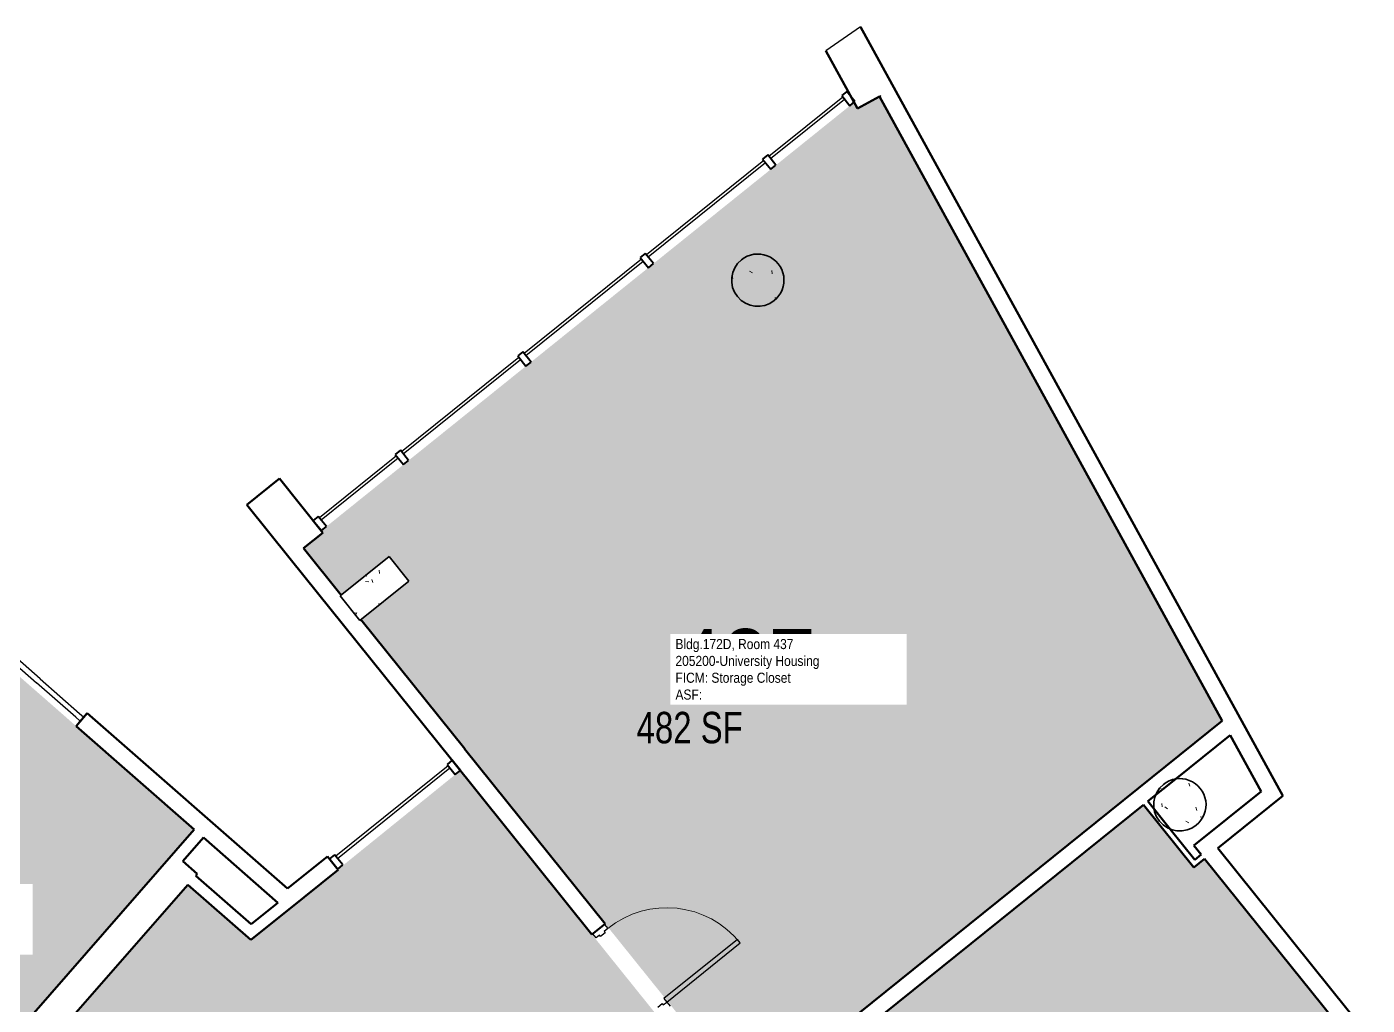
# Model space of a CAD drawing. Header units: inches. Extents: x 69237155 to 69239788, y 27657308 to 27659623.
# Drawn here: x 69238487 to 69238999, y 27658614 to 27658987 of the extents above; entities that cross this region are included whole.
import ezdxf
from ezdxf.enums import TextEntityAlignment as Align

# ---------------------------------------------------------------- set-up
doc = ezdxf.new("R2010")
doc.units = ezdxf.units.IN
doc.header["$LTSCALE"] = 100
doc.header["$MEASUREMENT"] = 0
for name, color, linetype in [('A-COLS', 5, 'CONTINUOUS'), ('A-DOOR', 2, 'CONTINUOUS'), ('A-GLAZ', 1, 'CONTINUOUS'), ('A-IDEN-RNUM', 7, 'CONTINUOUS'), ('A-IDEN-SNUM', 4, 'CONTINUOUS'), ('A-IDEN-VNUM', 4, 'CONTINUOUS'), ('A-WALL', 5, 'CONTINUOUS'), ('AREA-TEXT', 3, 'CONTINUOUS'), ('Rooms-Category-Color', 7, 'CONTINUOUS'), ('Rooms-College-Color', 7, 'CONTINUOUS'), ('Rooms-Department-Color', 7, 'CONTINUOUS'), ('Rooms-Division-Color', 7, 'CONTINUOUS'), ('Rooms-Information', 7, 'CONTINUOUS')]:
    doc.layers.add(name, color=color, linetype=linetype)
doc.styles.add('CP_AREA', font='arial.ttf', dxfattribs={"height": 15})
doc.styles.add('CP_ROOMSNUMBER', font='arial.ttf', dxfattribs={"height": 1})
doc.styles.add('CP_ROOMVNUMBER', font='arial.ttf', dxfattribs={"width": 0.85, "height": 0.075})

msp = doc.modelspace()

# ---------------------------------------------------------------- hatches: boundary and pattern name
at = {"layer": 'A-COLS', "lineweight": 5}
h = msp.add_hatch(dxfattribs=at)
h.set_pattern_fill('FP_4', color=256, angle=-51.2071, style=0, pattern_type=2)
h.set_pattern_definition([(8.793, (69237985.664, 27658391.619), (19.1337, -19.9577), [2.88, -31.68]), (313.793, (69237985.664, 27658391.62), (15.0201, 25.2405), [2.304, -25.344]), (59.244, (69237987.257, 27658389.955), (34.1539, 5.28216), [2.448, -26.924]), (4.977, (69237990.723, 27658397.397), (26.6445, -31.7803), [4.32, -47.52]), (55.429, (69237992.943, 27658394.748), (51.6444, 4.4977), [3.671, -40.386]), (309.977, (69237990.723, 27658397.397), (51.6445, 4.4976), [3.456, -38.016]), (339.793, (69237992.347, 27658393.423), (7.059, -26.7316), [2.88, -31.68]), (284.793, (69237992.347, 27658393.423), (25.3737, 14.7939), [2.304, -25.344]), (30.244, (69237992.935, 27658391.195), (32.4325, -11.93826), [2.448, -26.924]), (356.2929, (69237985.664, 27658391.619), (8.77226, 9.3093), [1.267, -23.77, 1.267, -24.461, -25.44]), (356.2929, (69237985.664, 27658391.619), (8.77226, 9.3093), [-50.765, 1.267, -24.173]), (326.2929, (69237985.664, 27658391.619), (17.57708, 4.7394), [1.267, -13.402, 1.267, -23.194, -9.696]), (326.2929, (69237985.664, 27658391.619), (17.57708, 4.7394), [-39.13, 1.267, -8.429]), (286.2929, (69237979.221, 27658397.26), (14.85184, -14.15585), [1.267, -8.333, 1.267, -28.685, -39.744]), (286.2929, (69237979.221, 27658397.26), (14.85184, -14.15585), [-39.552, 1.267, -38.477]), (276.293, (69237976.332, 27658399.79), (19.3809, -11.8611), [1.267, -11.213, 1.267, -18.624, -28.224]), (276.293, (69237976.332, 27658399.79), (19.3809, -11.8611), [-32.371, 1.267, -26.957])])
h.paths.add_polyline_path([(69238758.76, 27658883.61), (69238760.38, 27658882.29), (69238762.23, 27658881.33), (69238764.25, 27658880.78), (69238766.34, 27658880.66), (69238768.41, 27658880.98), (69238770.36, 27658881.73), (69238772.12, 27658882.86), (69238773.6, 27658884.33), (69238774.75, 27658886.08), (69238775.5, 27658888.03), (69238775.84, 27658890.09), (69238775.73, 27658892.18), (69238775.2, 27658894.2), (69238774.26, 27658896.07), (69238772.95, 27658897.7), (69238771.33, 27658899.02), (69238769.47, 27658899.98), (69238767.45, 27658900.52), (69238765.36, 27658900.64), (69238763.3, 27658900.32), (69238761.34, 27658899.58), (69238759.59, 27658898.45), (69238758.1, 27658896.97), (69238756.96, 27658895.22), (69238756.2, 27658893.28), (69238755.87, 27658891.21), (69238755.97, 27658889.12), (69238756.5, 27658887.1), (69238757.45, 27658885.24)], flags=0)
h = msp.add_hatch(dxfattribs=at)
h.set_pattern_fill('FP_3', color=256, angle=-51.2071, style=0, pattern_type=2)
h.set_pattern_definition([(8.793, (69237985.663, 27658391.618), (19.1337, -19.9577), [2.88, -31.68]), (313.793, (69237985.663, 27658391.618), (15.0201, 25.2405), [2.304, -25.344]), (59.244, (69237987.258, 27658389.955), (34.1539, 5.2822), [2.448, -26.924]), (4.977, (69237990.722, 27658397.396), (26.6445, -31.7803), [4.32, -47.52]), (55.429, (69237992.943, 27658394.748), (51.6444, 4.4977), [3.671, -40.386]), (309.977, (69237990.72, 27658397.396), (51.6445, 4.4976), [3.456, -38.016]), (339.793, (69237992.347, 27658393.421), (7.059, -26.7316), [2.88, -31.68]), (284.793, (69237992.347, 27658393.421), (25.3737, 14.7939), [2.304, -25.344]), (30.244, (69237992.935, 27658391.194), (32.4325, -11.9383), [2.448, -26.924]), (356.2929, (69237985.663, 27658391.618), (8.77226, 9.3093), [1.267, -23.77, 1.267, -24.461, -25.44]), (356.2929, (69237985.663, 27658391.618), (8.77226, 9.3093), [-50.765, 1.267, -24.173]), (326.293, (69237985.663, 27658391.618), (17.57708, 4.7394), [1.267, -13.402, 1.267, -23.194, -9.696]), (326.293, (69237985.663, 27658391.618), (17.57708, 4.7394), [-39.13, 1.267, -8.429]), (286.2929, (69237979.221, 27658397.26), (14.85184, -14.15585), [1.267, -8.333, 1.267, -28.685, -39.744]), (286.2929, (69237979.221, 27658397.26), (14.85184, -14.15585), [-39.552, 1.267, -38.477]), (276.293, (69237976.331, 27658399.79), (19.3809, -11.8611), [1.267, -11.213, 1.267, -18.624, -28.224]), (276.293, (69237976.331, 27658399.79), (19.3809, -11.8611), [-32.371, 1.267, -26.957])])
h.paths.add_polyline_path([(69238613.83, 27658760.74), (69238632.53, 27658775.78), (69238625.02, 27658785.13), (69238606.31, 27658770.1)], flags=0)
h = msp.add_hatch(dxfattribs=at)
h.set_pattern_fill('FP_5', color=256, angle=-51.2071, style=0, pattern_type=2)
h.set_pattern_definition([(8.793, (69237985.664, 27658391.619), (19.1337, -19.9577), [2.88, -31.68]), (313.793, (69237985.664, 27658391.619), (15.0201, 25.2405), [2.304, -25.344]), (59.244, (69237987.257, 27658389.955), (34.1539, 5.28216), [2.448, -26.924]), (4.977, (69237990.723, 27658397.397), (26.6445, -31.7803), [4.32, -47.52]), (55.429, (69237992.943, 27658394.75), (51.6444, 4.4977), [3.671, -40.386]), (309.977, (69237990.723, 27658397.397), (51.6445, 4.4976), [3.456, -38.016]), (339.793, (69237992.347, 27658393.422), (7.059, -26.7316), [2.88, -31.68]), (284.793, (69237992.347, 27658393.422), (25.3737, 14.7939), [2.304, -25.344]), (30.244, (69237992.935, 27658391.195), (32.4325, -11.93826), [2.448, -26.924]), (356.2929, (69237985.664, 27658391.619), (8.77226, 9.3093), [1.267, -23.77, 1.267, -24.461, -25.44]), (356.2929, (69237985.664, 27658391.619), (8.77226, 9.3093), [-50.765, 1.267, -24.173]), (326.2929, (69237985.664, 27658391.619), (17.57708, 4.7394), [1.267, -13.402, 1.267, -23.194, -9.696]), (326.2929, (69237985.664, 27658391.619), (17.57708, 4.7394), [-39.13, 1.267, -8.429]), (286.2929, (69237979.221, 27658397.26), (14.85184, -14.15585), [1.267, -8.333, 1.267, -28.685, -39.744]), (286.2929, (69237979.221, 27658397.26), (14.85184, -14.15585), [-39.552, 1.267, -38.477]), (276.293, (69237976.332, 27658399.79), (19.3809, -11.8611), [1.267, -11.213, 1.267, -18.624, -28.224]), (276.293, (69237976.332, 27658399.79), (19.3809, -11.8611), [-32.371, 1.267, -26.957])])
h.paths.add_polyline_path([(69238919.93, 27658683.29), (69238921.55, 27658681.97), (69238923.41, 27658681.02), (69238925.43, 27658680.47), (69238927.51, 27658680.35), (69238929.58, 27658680.67), (69238931.53, 27658681.41), (69238933.29, 27658682.55), (69238934.77, 27658684.02), (69238935.92, 27658685.77), (69238936.68, 27658687.72), (69238937.01, 27658689.78), (69238936.91, 27658691.87), (69238936.37, 27658693.89), (69238935.43, 27658695.76), (69238934.12, 27658697.39), (69238932.5, 27658698.71), (69238930.64, 27658699.66), (69238928.63, 27658700.21), (69238926.54, 27658700.33), (69238924.47, 27658700.01), (69238922.52, 27658699.27), (69238920.76, 27658698.13), (69238919.28, 27658696.66), (69238918.13, 27658694.91), (69238917.38, 27658692.96), (69238917.04, 27658690.9), (69238917.14, 27658688.81), (69238917.68, 27658686.79), (69238918.62, 27658684.92)], flags=0)
at = {"layer": 'Rooms-Category-Color', "true_color": 0x728ef3}
for points in [[(69238731.41, 27658615.26), (69238762.24, 27658576.9), (69238910.14, 27658695.78), (69238921.68, 27658705.05), (69238943.26, 27658722.4), (69238812.27, 27658960.73), (69238803.95, 27658956.16), (69238802.63, 27658958.56), (69238599.16, 27658795.02), (69238599.79, 27658794.24), (69238592.38, 27658788.29), (69238606.73, 27658770.44), (69238625.02, 27658785.13), (69238632.53, 27658775.78), (69238614.25, 27658761.08), (69238652.35, 27658713.69), (69238656.26, 27658708.83), (69238656.22, 27658708.8), (69238703.2, 27658650.35)], [(69238416.52, 27658751.2), (69238414.45, 27658753.01), (69238310.5, 27658634.29), (69238351.31, 27658598.56), (69238423.35, 27658535.48), (69238539.08, 27658667.65), (69238542.74, 27658671.83), (69238550.65, 27658680.86), (69238437.8, 27658779.68), (69238430.26, 27658771.07), (69238432.33, 27658769.26)]]:
    msp.add_hatch(color=171, dxfattribs=at).paths.add_polyline_path(points)
at = {"layer": 'Rooms-Category-Color', "true_color": 0xadadad}
for points in [[(69238346.53, 27658593.1), (69238277.12, 27658514.39), (69238321.77, 27658475.29), (69238191.33, 27658326.33), (69238146.68, 27658365.43), (69238138.77, 27658356.4), (69238086.95, 27658401.78), (69237980.21, 27658279.88), (69237987.17, 27658273.79), (69237966.09, 27658249.72), (69237990.16, 27658228.63), (69237984.07, 27658221.68), (69238131.83, 27658092.29), (69238137.93, 27658099.25), (69238168.61, 27658072.38), (69238193.35, 27658092.27), (69238191.79, 27658094.22), (69238224.52, 27658120.53), (69238226.09, 27658118.58), (69238260.43, 27658146.18), (69238257.3, 27658150.07), (69238256.27, 27658151.14), (69238219.93, 27658196.34), (69238374.26, 27658320.39), (69238411.53, 27658274.02), (69238420.88, 27658281.54), (69238424.01, 27658277.64), (69238438.49, 27658289.27), (69238436.93, 27658291.22), (69238439.27, 27658293.1), (69238469.67, 27658317.53), (69238427, 27658370.61), (69238619.9, 27658525.67), (69238726.34, 27658611.19), (69238652.21, 27658703.41), (69238572.22, 27658638.71), (69238548.15, 27658659.79), (69238427.6, 27658522.12)], [(69238807.7, 27658557.86), (69238789.38, 27658543.14), (69238834.69, 27658486.78), (69238985.85, 27658608.29), (69238936.49, 27658669.69), (69238932.4, 27658666.4), (69238921.76, 27658679.62), (69238913.15, 27658690.34), (69238766.08, 27658572.13), (69238781.87, 27658552.49), (69238800.18, 27658567.21)]]:
    msp.add_hatch(color=253, dxfattribs=at).paths.add_polyline_path(points)
at = {"layer": 'Rooms-College-Color', "true_color": 0xadadad}
for points in [[(69238731.41, 27658615.26), (69238762.24, 27658576.9), (69238910.14, 27658695.78), (69238921.68, 27658705.05), (69238943.26, 27658722.4), (69238812.27, 27658960.73), (69238803.95, 27658956.16), (69238802.63, 27658958.56), (69238599.16, 27658795.02), (69238599.79, 27658794.24), (69238592.38, 27658788.29), (69238606.73, 27658770.44), (69238625.02, 27658785.13), (69238632.53, 27658775.78), (69238614.25, 27658761.08), (69238652.35, 27658713.69), (69238656.26, 27658708.83), (69238656.22, 27658708.8), (69238703.2, 27658650.35)], [(69238416.52, 27658751.2), (69238414.45, 27658753.01), (69238310.5, 27658634.29), (69238351.31, 27658598.56), (69238423.35, 27658535.48), (69238539.08, 27658667.65), (69238542.74, 27658671.83), (69238550.65, 27658680.86), (69238437.8, 27658779.68), (69238430.26, 27658771.07), (69238432.33, 27658769.26)], [(69238346.53, 27658593.1), (69238277.12, 27658514.39), (69238321.77, 27658475.29), (69238191.33, 27658326.33), (69238146.68, 27658365.43), (69238138.77, 27658356.4), (69238086.95, 27658401.78), (69237980.21, 27658279.88), (69237987.17, 27658273.79), (69237966.09, 27658249.72), (69237990.16, 27658228.63), (69237984.07, 27658221.68), (69238131.83, 27658092.29), (69238137.93, 27658099.25), (69238168.61, 27658072.38), (69238193.35, 27658092.27), (69238191.79, 27658094.22), (69238224.52, 27658120.53), (69238226.09, 27658118.58), (69238260.43, 27658146.18), (69238257.3, 27658150.07), (69238256.27, 27658151.14), (69238219.93, 27658196.34), (69238374.26, 27658320.39), (69238411.53, 27658274.02), (69238420.88, 27658281.54), (69238424.01, 27658277.64), (69238438.49, 27658289.27), (69238436.93, 27658291.22), (69238439.27, 27658293.1), (69238469.67, 27658317.53), (69238427, 27658370.61), (69238619.9, 27658525.67), (69238726.34, 27658611.19), (69238652.21, 27658703.41), (69238572.22, 27658638.71), (69238548.15, 27658659.79), (69238427.6, 27658522.12)], [(69238807.7, 27658557.86), (69238789.38, 27658543.14), (69238834.69, 27658486.78), (69238985.85, 27658608.29), (69238936.49, 27658669.69), (69238932.4, 27658666.4), (69238921.76, 27658679.62), (69238913.15, 27658690.34), (69238766.08, 27658572.13), (69238781.87, 27658552.49), (69238800.18, 27658567.21)]]:
    msp.add_hatch(color=253, dxfattribs=at).paths.add_polyline_path(points)
at = {"layer": 'Rooms-Department-Color', "true_color": 0x604aed}
for points in [[(69238731.41, 27658615.26), (69238762.24, 27658576.9), (69238910.14, 27658695.78), (69238921.68, 27658705.05), (69238943.26, 27658722.4), (69238812.27, 27658960.73), (69238803.95, 27658956.16), (69238802.63, 27658958.56), (69238599.16, 27658795.02), (69238599.79, 27658794.24), (69238592.38, 27658788.29), (69238606.73, 27658770.44), (69238625.02, 27658785.13), (69238632.53, 27658775.78), (69238614.25, 27658761.08), (69238652.35, 27658713.69), (69238656.26, 27658708.83), (69238656.22, 27658708.8), (69238703.2, 27658650.35)], [(69238416.52, 27658751.2), (69238414.45, 27658753.01), (69238310.5, 27658634.29), (69238351.31, 27658598.56), (69238423.35, 27658535.48), (69238539.08, 27658667.65), (69238542.74, 27658671.83), (69238550.65, 27658680.86), (69238437.8, 27658779.68), (69238430.26, 27658771.07), (69238432.33, 27658769.26)]]:
    msp.add_hatch(color=173, dxfattribs=at).paths.add_polyline_path(points)
at = {"layer": 'Rooms-Department-Color', "true_color": 0xacacac}
for points in [[(69238346.53, 27658593.1), (69238277.12, 27658514.39), (69238321.77, 27658475.29), (69238191.33, 27658326.33), (69238146.68, 27658365.43), (69238138.77, 27658356.4), (69238086.95, 27658401.78), (69237980.21, 27658279.88), (69237987.17, 27658273.79), (69237966.09, 27658249.72), (69237990.16, 27658228.63), (69237984.07, 27658221.68), (69238131.83, 27658092.29), (69238137.93, 27658099.25), (69238168.61, 27658072.38), (69238193.35, 27658092.27), (69238191.79, 27658094.22), (69238224.52, 27658120.53), (69238226.09, 27658118.58), (69238260.43, 27658146.18), (69238257.3, 27658150.07), (69238256.27, 27658151.14), (69238219.93, 27658196.34), (69238374.26, 27658320.39), (69238411.53, 27658274.02), (69238420.88, 27658281.54), (69238424.01, 27658277.64), (69238438.49, 27658289.27), (69238436.93, 27658291.22), (69238439.27, 27658293.1), (69238469.67, 27658317.53), (69238427, 27658370.61), (69238619.9, 27658525.67), (69238726.34, 27658611.19), (69238652.21, 27658703.41), (69238572.22, 27658638.71), (69238548.15, 27658659.79), (69238427.6, 27658522.12)], [(69238807.7, 27658557.86), (69238789.38, 27658543.14), (69238834.69, 27658486.78), (69238985.85, 27658608.29), (69238936.49, 27658669.69), (69238932.4, 27658666.4), (69238921.76, 27658679.62), (69238913.15, 27658690.34), (69238766.08, 27658572.13), (69238781.87, 27658552.49), (69238800.18, 27658567.21)]]:
    msp.add_hatch(color=253, dxfattribs=at).paths.add_polyline_path(points)
at = {"layer": 'Rooms-Division-Color', "true_color": 0x604aed}
for points in [[(69238731.41, 27658615.26), (69238762.24, 27658576.9), (69238910.14, 27658695.78), (69238921.68, 27658705.05), (69238943.26, 27658722.4), (69238812.27, 27658960.73), (69238803.95, 27658956.16), (69238802.63, 27658958.56), (69238599.16, 27658795.02), (69238599.79, 27658794.24), (69238592.38, 27658788.29), (69238606.73, 27658770.44), (69238625.02, 27658785.13), (69238632.53, 27658775.78), (69238614.25, 27658761.08), (69238652.35, 27658713.69), (69238656.26, 27658708.83), (69238656.22, 27658708.8), (69238703.2, 27658650.35)], [(69238416.52, 27658751.2), (69238414.45, 27658753.01), (69238310.5, 27658634.29), (69238351.31, 27658598.56), (69238423.35, 27658535.48), (69238539.08, 27658667.65), (69238542.74, 27658671.83), (69238550.65, 27658680.86), (69238437.8, 27658779.68), (69238430.26, 27658771.07), (69238432.33, 27658769.26)]]:
    msp.add_hatch(color=173, dxfattribs=at).paths.add_polyline_path(points)
at = {"layer": 'Rooms-Division-Color', "true_color": 0xadadad}
for points in [[(69238346.53, 27658593.1), (69238277.12, 27658514.39), (69238321.77, 27658475.29), (69238191.33, 27658326.33), (69238146.68, 27658365.43), (69238138.77, 27658356.4), (69238086.95, 27658401.78), (69237980.21, 27658279.88), (69237987.17, 27658273.79), (69237966.09, 27658249.72), (69237990.16, 27658228.63), (69237984.07, 27658221.68), (69238131.83, 27658092.29), (69238137.93, 27658099.25), (69238168.61, 27658072.38), (69238193.35, 27658092.27), (69238191.79, 27658094.22), (69238224.52, 27658120.53), (69238226.09, 27658118.58), (69238260.43, 27658146.18), (69238257.3, 27658150.07), (69238256.27, 27658151.14), (69238219.93, 27658196.34), (69238374.26, 27658320.39), (69238411.53, 27658274.02), (69238420.88, 27658281.54), (69238424.01, 27658277.64), (69238438.49, 27658289.27), (69238436.93, 27658291.22), (69238439.27, 27658293.1), (69238469.67, 27658317.53), (69238427, 27658370.61), (69238619.9, 27658525.67), (69238726.34, 27658611.19), (69238652.21, 27658703.41), (69238572.22, 27658638.71), (69238548.15, 27658659.79), (69238427.6, 27658522.12)], [(69238807.7, 27658557.86), (69238789.38, 27658543.14), (69238834.69, 27658486.78), (69238985.85, 27658608.29), (69238936.49, 27658669.69), (69238932.4, 27658666.4), (69238921.76, 27658679.62), (69238913.15, 27658690.34), (69238766.08, 27658572.13), (69238781.87, 27658552.49), (69238800.18, 27658567.21)]]:
    msp.add_hatch(color=253, dxfattribs=at).paths.add_polyline_path(points)

# ---------------------------------------------------------------- linework, layer by layer
at = {"layer": 'A-COLS', "lineweight": 35}
for p, q in [((69238625.02, 27658785.13), (69238606.31, 27658770.1)), ((69238632.53, 27658775.78), (69238625.02, 27658785.13)), ((69238613.83, 27658760.74), (69238632.53, 27658775.78)), ((69238606.31, 27658770.1), (69238613.83, 27658760.74))]:
    msp.add_line(p, q, dxfattribs=at)
for centre, start, end in [((69238765.85, 27658890.65), 128.7929, 308.7929), ((69238765.85, 27658890.65), 308.7929, 128.7929), ((69238927.03, 27658690.34), 308.7929, 128.7929), ((69238927.03, 27658690.34), 128.7929, 308.7929)]:
    msp.add_arc(centre, 10, start, end, dxfattribs=at)
at = {"layer": 'A-DOOR'}
for p, q in [((69238708.56, 27658643.09), (69238707.2, 27658641.99)), ((69238707.31, 27658644.64), (69238708.56, 27658643.09)), ((69238704.08, 27658639.48), (69238702.83, 27658641.04)), ((69238705.44, 27658640.58), (69238704.08, 27658639.48)), ((69238705.83, 27658640.09), (69238705.44, 27658640.58)), ((69238707.59, 27658641.5), (69238705.83, 27658640.09)), ((69238707.2, 27658641.99), (69238707.59, 27658641.5)), ((69238758.08, 27658638.95), (69238730.02, 27658616.39)), ((69238731.11, 27658615.03), (69238759.17, 27658637.58)), ((69238759.17, 27658637.58), (69238758.08, 27658638.95)), ((69238727.61, 27658613.01), (69238729.36, 27658614.42)), ((69238729.36, 27658614.42), (69238729.75, 27658613.93)), ((69238729.75, 27658613.93), (69238731.11, 27658615.03)), ((69238730.02, 27658616.39), (69238731.11, 27658615.03)), ((69238731.11, 27658615.03), (69238732.37, 27658613.47))]:
    msp.add_line(p, q, dxfattribs=at)
at = {"layer": 'A-DOOR', "lineweight": 5}
msp.add_arc((69238731.11, 27658615.03), 36, 38.7944, 128.7944, dxfattribs=at)
at = {"layer": 'A-GLAZ'}
for p, q in [((69238798.36, 27658960.59), (69238770.1, 27658937.88)), ((69238770.73, 27658937.1), (69238798.98, 27658959.81)), ((69238798.98, 27658959.81), (69238798.36, 27658960.59)), ((69238768.16, 27658936.31), (69238723.34, 27658900.28)), ((69238723.97, 27658899.51), (69238768.78, 27658935.53)), ((69238768.78, 27658935.53), (69238768.16, 27658936.31)), ((69238770.1, 27658937.88), (69238770.73, 27658937.1)), ((69238721.39, 27658898.72), (69238676.57, 27658862.69)), ((69238722.02, 27658897.94), (69238721.39, 27658898.72)), ((69238723.34, 27658900.28), (69238723.97, 27658899.51)), ((69238677.2, 27658861.92), (69238722.02, 27658897.94)), ((69238676.57, 27658862.69), (69238677.2, 27658861.92)), ((69238674.63, 27658861.13), (69238629.81, 27658825.1)), ((69238630.44, 27658824.32), (69238675.25, 27658860.35)), ((69238675.25, 27658860.35), (69238674.63, 27658861.13)), ((69238627.86, 27658823.54), (69238598.45, 27658799.9)), ((69238599.08, 27658799.12), (69238628.49, 27658822.76)), ((69238628.49, 27658822.76), (69238627.86, 27658823.54)), ((69238629.81, 27658825.1), (69238630.44, 27658824.32)), ((69238598.45, 27658799.9), (69238599.08, 27658799.12)), ((69238460.32, 27658763.28), (69238490.42, 27658736.92)), ((69238491.73, 27658738.43), (69238461.64, 27658764.78)), ((69238505.46, 27658723.75), (69238490.42, 27658736.92)), ((69238491.73, 27658738.43), (69238506.78, 27658725.25)), ((69238506.78, 27658725.25), (69238508.28, 27658723.94)), ((69238506.97, 27658722.43), (69238505.46, 27658723.75)), ((69238647.64, 27658705.18), (69238604.69, 27658670.66)), ((69238605.32, 27658669.88), (69238648.26, 27658704.4)), ((69238648.26, 27658704.4), (69238647.64, 27658705.18)), ((69238604.69, 27658670.66), (69238605.32, 27658669.88))]:
    msp.add_line(p, q, dxfattribs=at)
at = {"layer": 'A-GLAZ', "lineweight": 40, "extrusion": (0, 0, -1)}
for p, q in [((69238799.84, 27658962.74), (69238797.89, 27658961.17)), ((69238797.89, 27658961.17), (69238801.02, 27658957.27)), ((69238802.97, 27658958.84), (69238799.84, 27658962.74)), ((69238801.02, 27658957.27), (69238802.97, 27658958.84)), ((69238769.63, 27658938.46), (69238767.69, 27658936.89)), ((69238767.69, 27658936.89), (69238770.82, 27658933)), ((69238772.77, 27658934.56), (69238769.63, 27658938.46)), ((69238770.82, 27658933), (69238772.77, 27658934.56)), ((69238722.87, 27658900.87), (69238720.92, 27658899.3)), ((69238720.92, 27658899.3), (69238724.05, 27658895.41)), ((69238726, 27658896.97), (69238722.87, 27658900.87)), ((69238724.05, 27658895.41), (69238726, 27658896.97)), ((69238676.1, 27658863.28), (69238674.16, 27658861.71)), ((69238679.24, 27658859.38), (69238676.1, 27658863.28)), ((69238674.16, 27658861.71), (69238677.29, 27658857.82)), ((69238677.29, 27658857.82), (69238679.24, 27658859.38)), ((69238629.34, 27658825.69), (69238627.39, 27658824.12)), ((69238627.39, 27658824.12), (69238630.52, 27658820.23)), ((69238632.47, 27658821.79), (69238629.34, 27658825.69)), ((69238630.52, 27658820.23), (69238632.47, 27658821.79)), ((69238604.22, 27658671.24), (69238602.27, 27658669.68)), ((69238602.27, 27658669.68), (69238605.4, 27658665.78)), ((69238607.35, 27658667.35), (69238604.22, 27658671.24)), ((69238605.4, 27658665.78), (69238607.35, 27658667.35))]:
    msp.add_line(p, q, dxfattribs=at)
at = {"layer": 'A-GLAZ', "lineweight": 40}
for p, q in [((69238597.98, 27658800.48), (69238596.03, 27658798.91)), ((69238596.03, 27658798.91), (69238599.16, 27658795.02)), ((69238601.11, 27658796.58), (69238597.98, 27658800.48)), ((69238599.16, 27658795.02), (69238601.11, 27658796.58)), ((69238649.12, 27658707.33), (69238647.17, 27658705.77)), ((69238647.17, 27658705.77), (69238650.3, 27658701.87)), ((69238652.25, 27658703.44), (69238649.12, 27658707.33)), ((69238650.3, 27658701.87), (69238652.25, 27658703.44))]:
    msp.add_line(p, q, dxfattribs=at)
at = {"layer": 'A-WALL'}
for p, q in [((69238805.03, 27658987.4), (69238791.79, 27658978.28)), ((69238812.82, 27658961.03), (69238812.27, 27658960.73))]:
    msp.add_line(p, q, dxfattribs=at)
at = {"layer": 'A-WALL', "lineweight": 50}
for p, q in [((69238966.43, 27658693.75), (69238805.03, 27658987.4)), ((69238791.82, 27658978.22), (69238803.95, 27658956.16)), ((69238803.95, 27658956.16), (69238812.27, 27658960.73)), ((69238812.27, 27658960.73), (69238943.26, 27658722.4)), ((69238583.19, 27658814.89), (69238570.72, 27658804.87)), ((69238599.79, 27658794.24), (69238583.19, 27658814.89)), ((69238570.72, 27658804.87), (69238587.32, 27658784.21)), ((69238592.38, 27658788.29), (69238599.79, 27658794.24)), ((69238606.73, 27658770.44), (69238592.38, 27658788.29)), ((69238587.32, 27658784.21), (69238648.87, 27658707.64)), ((69238653.94, 27658711.71), (69238614.25, 27658761.08)), ((69238509.79, 27658725.28), (69238505.51, 27658720.39)), ((69238586.25, 27658658.32), (69238509.79, 27658725.28)), ((69238505.51, 27658720.39), (69238550.65, 27658680.86)), ((69238943.26, 27658722.4), (69238762.24, 27658576.9)), ((69238925.34, 27658700.14), (69238946.26, 27658716.95)), ((69238946.26, 27658716.95), (69238958.1, 27658695.4)), ((69238653.9, 27658711.68), (69238653.94, 27658711.71)), ((69238707.6, 27658644.88), (69238653.9, 27658711.68)), ((69238648.87, 27658707.64), (69238648.84, 27658707.61)), ((69238648.84, 27658707.61), (69238702.53, 27658640.81)), ((69238914.81, 27658691.67), (69238925.34, 27658700.14)), ((69238958.1, 27658695.4), (69238932.42, 27658674.75)), ((69238941.56, 27658673.76), (69238966.43, 27658693.75)), ((69238766.08, 27658572.13), (69238913.15, 27658690.34)), ((69238913.15, 27658690.34), (69238932.4, 27658666.4)), ((69238923.34, 27658681.05), (69238914.81, 27658691.67)), ((69238423.35, 27658535.48), (69238550.65, 27658680.86)), ((69238932.72, 27658669.38), (69238923.34, 27658681.05)), ((69238546.22, 27658668.78), (69238554.13, 27658677.81)), ((69238554.13, 27658677.81), (69238582.54, 27658652.93)), ((69238932.42, 27658674.75), (69238935.16, 27658671.34)), ((69238998.59, 27658602.81), (69238941.56, 27658673.76)), ((69238551.77, 27658663.93), (69238546.22, 27658668.78)), ((69238601.53, 27658670.6), (69238586.25, 27658658.32)), ((69238605.6, 27658665.53), (69238601.53, 27658670.6)), ((69238932.4, 27658666.4), (69238936.49, 27658669.69)), ((69238935.16, 27658671.34), (69238932.72, 27658669.38)), ((69238936.49, 27658669.69), (69238985.85, 27658608.29)), ((69238551.19, 27658663.27), (69238551.77, 27658663.93)), ((69238572.35, 27658644.74), (69238551.19, 27658663.27)), ((69238586.07, 27658649.84), (69238605.6, 27658665.53)), ((69238427.6, 27658522.12), (69238548.15, 27658659.79)), ((69238548.15, 27658659.79), (69238572.22, 27658638.71)), ((69238582.54, 27658652.93), (69238572.35, 27658644.74)), ((69238572.22, 27658638.71), (69238586.07, 27658649.84)), ((69238702.53, 27658640.81), (69238707.6, 27658644.88))]:
    msp.add_line(p, q, dxfattribs=at)

# ---------------------------------------------------------------- texts
at = {"layer": 'A-IDEN-RNUM', "linetype": 'ByBlock', "style": 'CP_ROOMSNUMBER'}
msp.add_text('0437-00', height=1, dxfattribs=at).set_placement((69238743.09, 27658734.16))
at = {"layer": 'A-IDEN-SNUM', "linetype": 'ByBlock', "style": 'CP_ROOMSNUMBER'}
msp.add_text('172D043700', height=1, dxfattribs=at).set_placement((69238743.09, 27658734.16))
at = {"layer": 'A-IDEN-VNUM', "linetype": 'ByBlock', "style": 'CP_ROOMVNUMBER', "width": 0.85}
msp.add_text('437', height=27, dxfattribs=at).set_placement((69238761.14, 27658743.94), align=Align.MIDDLE_CENTER)
at = {"layer": 'AREA-TEXT', "style": 'CP_AREA', "width": 0.75}
msp.add_text('482 SF', height=12, dxfattribs=at).set_placement((69238739.85, 27658719.82), align=Align.MIDDLE_CENTER)

# ---------------------------------------------------------------- next in the draw order: texts
at = {"layer": 'Rooms-Information', "char_height": 3.8571, "width": 86.4, "attachment_point": 7, "style": 'CP_ROOMVNUMBER', "bg_fill": 3, "box_fill_scale": 1.5, "bg_fill_color": 256, "bg_fill_true_color": 13158600, "bg_fill_transparency": 0}
for s, insert in [('Bldg.172D, Room 437^M^J205200-University Housing^M^JFICM: Storage Closet^M^JASF: ', (69238734.4, 27658730.44)), ('Bldg.172D, Room 413^M^J205200-University Housing^M^JFICM: ResHall Bedroom^M^JASF: ', (69238400.53, 27658634.95))]:
    msp.add_mtext(s, dxfattribs=dict(at, insert=insert))

doc.saveas('drawing.dxf')
